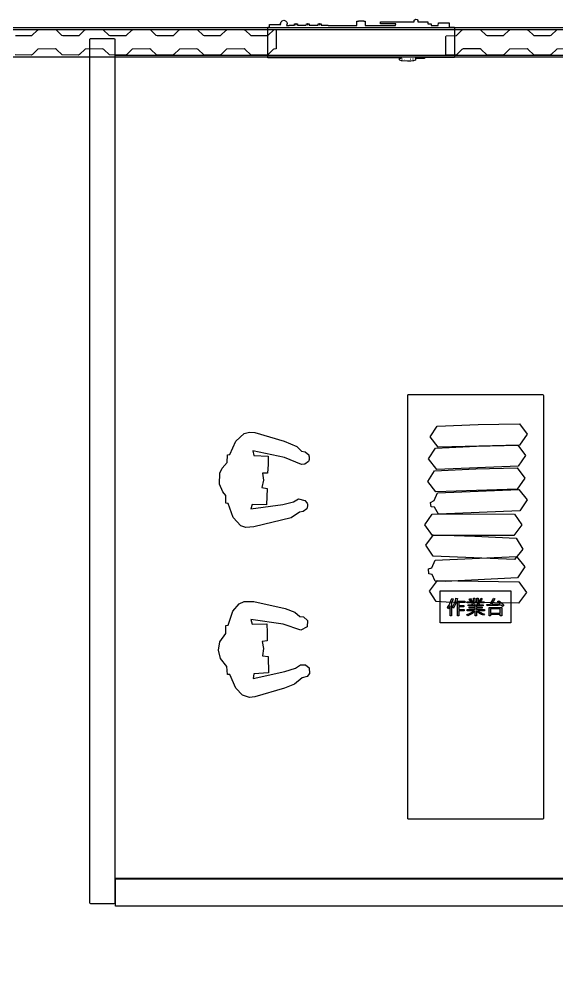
# Model space of a CAD drawing. Header units: millimetres. Extents: x -851 to 12103, y -752 to 16103.
# Drawn here: x 5584 to 8754, y 10445 to 16062 of the extents above; entities that cross this region are included whole.
import ezdxf

# ---------------------------------------------------------------- set-up
doc = ezdxf.new("R2010")
doc.units = ezdxf.units.MM
for name, color, linetype in [('人', 3, 'Continuous'), ('名称ラベル', 1, 'Continuous'), ('壁', 8, 'Continuous'), ('床', 9, 'Continuous'), ('扉', 30, 'Continuous'), ('荷', 34, 'Continuous'), ('設備', 5, 'Continuous')]:
    doc.layers.add(name, color=color, linetype=linetype)

msp = doc.modelspace()

# ---------------------------------------------------------------- hatches: boundary and pattern name
at = {"layer": '名称ラベル'}
for points in [[(8109.1, 12596.4), (8117, 12608.2), (8123.8, 12621.1), (8129.5, 12635.1), (8134, 12650.1), (8142.5, 12648), (8138.6, 12635.7), (8133.8, 12623.4), (8133.8, 12547.9), (8125.5, 12547.9), (8125.4, 12606.4), (8119.9, 12597.4), (8114.1, 12589.5)], [(8137.9, 12599.1), (8144.9, 12610), (8150.8, 12622.4), (8155.7, 12636.2), (8159.4, 12651.4), (8167.8, 12649.8), (8163.6, 12633), (8210.7, 12633), (8210.7, 12625.4), (8176.2, 12625.3), (8176.2, 12608.6), (8205.1, 12608.6), (8205.1, 12600.9), (8176.2, 12600.9), (8176.2, 12584.3), (8206.9, 12584.3), (8206.9, 12576.7), (8176.2, 12576.7), (8176.2, 12547.9), (8167.7, 12547.9), (8167.7, 12625.3), (8160.8, 12625.3), (8157.3, 12616.5), (8153.3, 12608.1), (8148.9, 12600.2), (8143.9, 12592.8)], [(8237.3, 12646.2), (8245, 12649.4), (8249.4, 12643), (8253.7, 12634.7), (8245.8, 12631.4), (8242, 12639.5)], [(8297.1, 12633.9), (8302, 12642.8), (8305.4, 12650.6), (8313.8, 12647.7), (8309.5, 12639.4), (8304.5, 12631.4)], [(8341.1, 12614.9), (8359.9, 12615.2), (8365.4, 12623.1), (8370.7, 12631.7), (8375.8, 12640.9), (8380.7, 12650.7), (8389.3, 12647.1), (8378.9, 12629), (8369.7, 12615.3), (8394.7, 12616), (8420.3, 12617.4), (8413.1, 12624.6), (8404.5, 12632.5), (8411.7, 12636.7), (8426.7, 12623.2), (8441.2, 12608), (8433.7, 12602.4), (8426.4, 12611), (8408.3, 12609.3), (8389.8, 12608.1), (8343.6, 12606.5)]]:
    msp.add_hatch(color=1, dxfattribs=at).paths.add_polyline_path(points)
h = msp.add_hatch(color=1, dxfattribs=at)
h.paths.add_polyline_path([(8223.3, 12555.3), (8235.2, 12559.2), (8246.1, 12564.3), (8255.9, 12570.5), (8264.5, 12577.8), (8225.1, 12577.9), (8225.1, 12584.8), (8271.7, 12584.9), (8271.6, 12591.9), (8237.4, 12591.9), (8237.4, 12598.5), (8271.6, 12598.5), (8271.7, 12605.5), (8232.1, 12605.5), (8232.1, 12612.2), (8258.4, 12612.3), (8255.5, 12618.9), (8252.6, 12624.2), (8226.2, 12624.2), (8226.2, 12630.9), (8261.8, 12630.9), (8261.8, 12652.1), (8269.8, 12652.1), (8269.8, 12630.9), (8281.5, 12630.9), (8281.5, 12652.1), (8289.5, 12652.1), (8289.5, 12630.9), (8325.9, 12630.9), (8325.9, 12624.2), (8298.7, 12624.2), (8295.7, 12617.9), (8292.5, 12612.3), (8320, 12612.2), (8320, 12605.5), (8279.6, 12605.5), (8279.7, 12598.5), (8314.6, 12598.5), (8314.6, 12591.9), (8279.7, 12591.9), (8279.7, 12584.8), (8327, 12584.8), (8327, 12577.9), (8287.6, 12577.8), (8296, 12571.9), (8305.6, 12566.7), (8316.3, 12562.2), (8328.2, 12558.4), (8322.4, 12550.8), (8309.5, 12555.9), (8298.1, 12561.8), (8288.1, 12568.6), (8279.7, 12576.3), (8279.6, 12547.9), (8271.7, 12547.9), (8271.6, 12575.9), (8262.8, 12567), (8256.2, 12561.8), (8249, 12557.2), (8237.4, 12551.5), (8228.9, 12548.5)])
h.paths.add_polyline_path([(8261.8, 12624.2), (8264.6, 12618.3), (8266.9, 12612.2), (8284.3, 12612.2), (8287.5, 12618.4), (8289.7, 12624.1)])
h = msp.add_hatch(color=1, dxfattribs=at)
h.paths.add_polyline_path([(8354.9, 12595.7), (8428.8, 12595.7), (8428.8, 12547.9), (8420, 12547.9), (8419.9, 12555.2), (8363.8, 12555.2), (8363.8, 12547.9), (8354.9, 12547.9)])
h.paths.add_polyline_path([(8419.9, 12562.5), (8420, 12588.4), (8363.8, 12588.4), (8363.8, 12562.5)])

# ---------------------------------------------------------------- linework, layer by layer
at = {"layer": '人'}
for points in [[(6785.3, 13276.8), (6765, 13322), (6767.4, 13387.7), (6781.2, 13417.9), (6810.3, 13449.9), (6813.6, 13496.2), (6827.5, 13496.8), (6862, 13577), (6911.9, 13622.1), (6941.8, 13629.9), (6973.8, 13626.7), (7147.1, 13575.5), (7221.3, 13544.3), (7249.3, 13516.9), (7270.8, 13512.5), (7291.4, 13494.8), (7292.6, 13491.4), (7294.1, 13484.5), (7294.6, 13475.9), (7293.4, 13467.3), (7291.5, 13460.6), (7290, 13457.3), (7268.2, 13441.1), (7249, 13437.9), (7149.1, 13479.7), (6963, 13519.2), (6968.3, 13492.2), (7052.7, 13487.5), (7052.6, 13437.9), (7049.1, 13388.4), (7018.2, 13388.1), (7024.6, 13345.5), (7015.2, 13303.4), (7046.8, 13297.7), (7042.4, 13201.8), (6957.6, 13203.2), (6950.6, 13176.7), (7139.1, 13202.6), (7201.2, 13218.4), (7231.9, 13236.4), (7268.8, 13227.5), (7282.5, 13211.4), (7283.9, 13204.5), (7284.5, 13195.9), (7279.9, 13177.3), (7258, 13161.1), (7236.3, 13158.2), (7188.3, 13124.9), (6968.2, 13070.7), (6921.4, 13067.9), (6892.2, 13077.8), (6845.7, 13126.4), (6816.4, 13208.8), (6803.3, 13210.4), (6803.3, 13256.8)], [(7294.1, 13484.6), (7293.7, 13485.5), (7294, 13484.5)], [(7293.4, 13467.2), (7293, 13466.4), (7293.1, 13466.3)], [(7283.9, 13204.6), (7283.6, 13205.5), (7283.9, 13204.5)], [(6760.5, 12345), (6768.5, 12394.4), (6802.4, 12444.1), (6802.3, 12490.9), (6816.2, 12492.6), (6845.1, 12575.8), (6882.5, 12618.8), (6910.9, 12631.5), (6968.8, 12632), (7152.2, 12590), (7209.4, 12569.2), (7239.6, 12543.6), (7261.5, 12540.7), (7285.1, 12521), (7282.9, 12483.6), (7245, 12464), (7141.4, 12498.8), (6951.1, 12525), (6958.4, 12498.2), (7043.8, 12499.7), (7047.2, 12449.7), (7047.4, 12399.6), (7016.3, 12397.1), (7025.9, 12354.6), (7019.4, 12311.5), (7051.7, 12308), (7054.2, 12211.1), (6968.7, 12206.4), (6963.6, 12179.2), (7151.5, 12219), (7213, 12239.5), (7242.5, 12259.9), (7271.8, 12258), (7293.8, 12241.7), (7296.4, 12207.3), (7282.6, 12191), (7252.7, 12181.5), (7206.8, 12144.3), (7149.5, 12122.3), (6974.5, 12070.6), (6942.1, 12067.4), (6902, 12080.6), (6861.6, 12120.8), (6826.2, 12201.7), (6812.8, 12202.4), (6809.4, 12249.1), (6772.1, 12296.2)]]:
    msp.add_lwpolyline(points, close=True, dxfattribs=at)
at = {"layer": '名称ラベル'}
for points in [[(8067.1, 12505.9), (8067.1, 12694.1), (8483.2, 12694.1), (8483.2, 12505.9)], [(8109.1, 12596.4), (8117, 12608.2), (8123.8, 12621.1), (8129.5, 12635.1), (8134, 12650.1), (8142.5, 12648), (8138.6, 12635.7), (8133.8, 12623.4), (8133.8, 12547.9), (8125.5, 12547.9), (8125.4, 12606.4), (8119.9, 12597.4), (8114.1, 12589.5)], [(8137.9, 12599.1), (8144.9, 12610), (8150.8, 12622.4), (8155.7, 12636.2), (8159.4, 12651.4), (8167.8, 12649.8), (8163.6, 12633), (8210.7, 12633), (8210.7, 12625.4), (8176.2, 12625.3), (8176.2, 12608.6), (8205.1, 12608.6), (8205.1, 12600.9), (8176.2, 12600.9), (8176.2, 12584.3), (8206.9, 12584.2), (8206.9, 12576.7), (8176.2, 12576.7), (8176.2, 12547.9), (8167.7, 12547.9), (8167.7, 12625.3), (8160.8, 12625.3), (8157.3, 12616.5), (8153.4, 12608.1), (8148.9, 12600.2), (8143.9, 12592.9)], [(8223.3, 12555.3), (8235.2, 12559.2), (8246.1, 12564.3), (8255.9, 12570.5), (8264.5, 12577.8), (8225.1, 12577.9), (8225.1, 12584.8), (8271.7, 12584.9), (8271.6, 12591.9), (8237.4, 12591.9), (8237.4, 12598.5), (8271.6, 12598.5), (8271.7, 12605.5), (8232.1, 12605.5), (8232.1, 12612.2), (8258.4, 12612.3), (8255.5, 12618.9), (8252.6, 12624.2), (8226.2, 12624.2), (8226.2, 12630.9), (8261.8, 12630.9), (8261.8, 12652.1), (8269.8, 12652.1), (8269.9, 12630.9), (8281.5, 12630.9), (8281.5, 12652.1), (8289.5, 12652.1), (8289.5, 12630.9), (8325.9, 12630.9), (8325.9, 12624.2), (8298.7, 12624.2), (8295.7, 12617.9), (8292.5, 12612.3), (8320, 12612.2), (8320, 12605.5), (8279.6, 12605.5), (8279.7, 12598.5), (8314.6, 12598.5), (8314.6, 12591.9), (8279.7, 12591.9), (8279.7, 12584.8), (8327, 12584.8), (8327, 12577.9), (8287.6, 12577.8), (8296, 12571.9), (8305.6, 12566.7), (8316.3, 12562.2), (8328.2, 12558.4), (8322.4, 12550.8), (8309.5, 12555.9), (8298.1, 12561.8), (8288.1, 12568.6), (8279.7, 12576.3), (8279.6, 12547.9), (8271.7, 12547.9), (8271.6, 12575.9), (8262.8, 12567), (8256.2, 12561.8), (8249, 12557.2), (8237.4, 12551.5), (8228.9, 12548.5)], [(8237.3, 12646.2), (8245, 12649.5), (8249.4, 12643), (8253.7, 12634.8), (8245.8, 12631.4), (8242, 12639.5)], [(8297.1, 12633.9), (8302, 12642.8), (8305.4, 12650.6), (8313.8, 12647.7), (8309.5, 12639.4), (8304.5, 12631.4)], [(8341.1, 12614.9), (8360, 12615.2), (8365.4, 12623.1), (8370.7, 12631.7), (8375.8, 12640.9), (8380.7, 12650.7), (8389.3, 12647.1), (8378.9, 12629), (8369.7, 12615.3), (8394.7, 12616), (8420.3, 12617.4), (8413.1, 12624.6), (8404.5, 12632.5), (8411.7, 12636.7), (8426.7, 12623.2), (8441.2, 12608), (8433.7, 12602.4), (8426.4, 12611), (8408.4, 12609.3), (8389.8, 12608.1), (8343.6, 12606.5)], [(8261.8, 12624.2), (8264.6, 12618.3), (8266.9, 12612.2), (8284.3, 12612.2), (8287.5, 12618.4), (8289.7, 12624.1)], [(8354.9, 12595.7), (8428.8, 12595.7), (8428.8, 12547.9), (8420, 12547.9), (8419.9, 12555.2), (8363.8, 12555.2), (8363.8, 12547.9), (8354.9, 12547.9)], [(8419.9, 12562.5), (8420, 12588.4), (8363.8, 12588.4), (8363.8, 12562.5)]]:
    msp.add_lwpolyline(points, close=True, dxfattribs=at)
at = {"layer": '壁'}
for points in [[(0, 16006), (1.8, 16010.2), (6, 16012), (11994, 16012), (11998.2, 16010.2), (12000, 16006), (12000, 15844), (11998.2, 15839.8), (11994, 15838), (6, 15838), (1.8, 15839.8), (0, 15844)], [(6001.8, 15942.2), (6003.6, 15946.4), (6007.8, 15948.2), (6142.2, 15948.2), (6146.4, 15946.4), (6148.2, 15942.2), (6148.2, 10857.8), (6146.4, 10853.6), (6142.2, 10851.8), (6007.8, 10851.8), (6003.6, 10853.6), (6001.8, 10857.8)], [(6152, 10999), (11870, 10999), (11870, 10837.3), (6152, 10837.3)]]:
    msp.add_lwpolyline(points, close=True, dxfattribs=at)
for points in [[(5564, 15964), (5659.6, 15964.8), (5692.2, 15997.1), (5699, 16000), (5802.6, 15999.2), (5835.2, 15966.9), (5842, 15964), (5937.6, 15964.8), (5970.2, 15997.1), (5977, 16000), (6080.6, 15999.2), (6113.2, 15966.9), (6120, 15964), (6215.6, 15964.8), (6248.2, 15997.1), (6255, 16000), (6358.6, 15999.2), (6391.2, 15966.9), (6398, 15964), (6493.6, 15964.8), (6526.2, 15997.1), (6533, 16000), (6636.6, 15999.2), (6669.2, 15966.9), (6676, 15964), (6771.6, 15964.8), (6804.2, 15997.1), (6811, 16000), (6911, 16000), (6917.8, 15997.1), (6950.4, 15964.8), (7046, 15964), (7052.8, 15966.9), (7085.4, 15999.2), (7096, 16000), (7098.8, 15998.9), (7100, 15996), (7100, 15890), (7098.8, 15887.1), (7085.4, 15885.2), (7082.2, 15883.1), (7052.8, 15852.9), (7046, 15850), (6950.4, 15850.8), (6917.8, 15883.1), (6911, 15886), (6807.4, 15885.2), (6774.8, 15852.9), (6768, 15850), (6672.4, 15850.8), (6639.8, 15883.1), (6633, 15886), (6529.4, 15885.2), (6496.8, 15852.9), (6490, 15850), (6394.4, 15850.8), (6361.8, 15883.1), (6355, 15886), (6251.4, 15885.2), (6218.8, 15852.9), (6212, 15850), (6116.4, 15850.8), (6083.8, 15883.1), (6077, 15886), (5973.4, 15885.2), (5940.8, 15852.9), (5934, 15850), (5838.4, 15850.8), (5805.8, 15883.1), (5799, 15886), (5695.4, 15885.2), (5662.8, 15852.9), (5656, 15850), (5560.4, 15850.8)], [(8857, 15886), (8753.4, 15885.2), (8720.8, 15852.9), (8714, 15850), (8618.4, 15850.8), (8585.8, 15883.1), (8579, 15886), (8475.4, 15885.2), (8442.8, 15852.9), (8436, 15850), (8340.4, 15850.8), (8307.8, 15883.1), (8301, 15886), (8201, 15886), (8194.2, 15883.1), (8161.6, 15850.8), (8104, 15850), (8101.2, 15851.1), (8100, 15854), (8100, 15960), (8101.2, 15962.9), (8161.6, 15964.8), (8194.2, 15997.1), (8201, 16000), (8304.6, 15999.2), (8337.2, 15966.9), (8344, 15964), (8439.6, 15964.8), (8472.2, 15997.1), (8479, 16000), (8579, 16000), (8585.8, 15997.1), (8618.4, 15964.8), (8714, 15964), (8720.8, 15966.9), (8753.4, 15999.2), (8857, 16000)]]:
    msp.add_lwpolyline(points, dxfattribs=at)
at = {"layer": '床'}
for points in [[(0, 16000), (12000, 16000), (12000, 0), (0, 0)], [(6150, 11002), (6150.9, 15849.1), (11859.2, 15849.1), (11859.2, 11000.8), (6152, 11000)]]:
    msp.add_lwpolyline(points, close=True, dxfattribs=at)
at = {"layer": '扉'}
for points in [[(7050, 16015), (7061, 16016), (7061, 16030), (7126.3, 16030), (7125, 16035), (7128.4, 16045.7), (7135, 16052.3), (7144, 16054.7), (7155, 16052.3), (7162.6, 16044), (7165, 16035), (7161.4, 16024), (7175.9, 16024), (7177, 16026), (7207.4, 16026), (7207.5, 16034), (7216, 16034), (7224.5, 16034), (7224.6, 16026), (7277.4, 16026), (7277.5, 16034), (7286, 16034), (7294.5, 16034), (7294.6, 16026), (7347.4, 16026), (7347.5, 16034), (7364.5, 16034), (7364.6, 16026), (7405, 16026), (7406.1, 16024), (7574.9, 16024), (7575, 16049), (7584.1, 16050), (7584.3, 16052), (7615.7, 16052), (7615.9, 16050), (7624.7, 16049.7), (7625.1, 16024), (7803.9, 16024), (7804.9, 16034), (7715, 16034), (7714, 16045), (7913.2, 16046), (7913.2, 16054.5), (7917.9, 16060), (7923.1, 16061.7), (7931.6, 16058.9), (7935.4, 16052.7), (7934.8, 16046), (7993, 16046), (7993, 16034), (8013, 16034), (8014.1, 16024), (8055, 16024), (8056, 16040), (8119, 16040), (8119, 16016), (8150, 16015), (8150, 15835), (7974.1, 15834), (7973, 15830), (7919.3, 15830), (7923.6, 15825), (7919.1, 15820), (7909.4, 15816.5), (7893.1, 15813.9), (7874, 15813), (7838.6, 15816.5), (7827.9, 15820.5), (7824.7, 15824.2), (7827.9, 15829.5), (7841.2, 15834), (7051, 15834)], [(7216.6, 16033.7), (7215.2, 16033), (7216.8, 16033)], [(7215.2, 16027), (7216.6, 16026.3), (7216.8, 16027)], [(7286.6, 16033.7), (7285.2, 16033), (7286.8, 16033)], [(7285.2, 16027), (7286.6, 16026.3), (7286.8, 16027)], [(7356.6, 16033.7), (7355.2, 16033), (7356.8, 16033)], [(7355.2, 16027), (7356.6, 16026.3), (7356.8, 16027)], [(7842.2, 15828.1), (7841.4, 15828.1), (7840.9, 15827.6)], [(7840.9, 15822.4), (7842.3, 15821.4), (7842.4, 15821.5)], [(7855.3, 15825), (7855.9, 15825), (7855.7, 15825.9)], [(7855.7, 15824.1), (7855.9, 15824), (7856, 15824)], [(7892.3, 15825.9), (7892.1, 15826), (7892, 15826)], [(7892.1, 15825), (7892.7, 15825), (7892.4, 15825.8)], [(7905.7, 15821.4), (7907.1, 15822.4), (7905.6, 15821.5)], [(7905.8, 15828.2), (7906.6, 15828.1), (7905.7, 15828.5)]]:
    msp.add_lwpolyline(points, close=True, dxfattribs=at)
at = {"layer": '荷'}
for points in [[(8006.8, 13601.9), (8048, 13665.4), (8291, 13674.3), (8534.1, 13678.1), (8578.6, 13616.8), (8534.2, 13552.6), (8054.4, 13540.1)], [(7997.8, 13471.1), (8038.2, 13535), (8281.1, 13546.6), (8524.1, 13553.3), (8569.3, 13492.6), (8525.8, 13427.9), (8046.1, 13409.9)], [(7992.7, 13338.3), (8033.5, 13402.1), (8276.3, 13413.2), (8519.4, 13418.4), (8564.4, 13357.5), (8520.5, 13293.1), (8040.8, 13277)], [(8008.9, 13215.9), (8031.2, 13227.6), (8050.9, 13271), (8530.4, 13291.9), (8579.1, 13231.1), (8535.9, 13166.3), (8056.4, 13145.3), (8033, 13186.8), (8012.9, 13190.3)], [(7975.2, 13082.9), (8018.1, 13145.3), (8261.2, 13147.9), (8504.3, 13145.3), (8547.2, 13082.9), (8501.2, 13019.9), (8021.2, 13019.9)], [(7982, 12964.2), (8027.4, 13024.8), (8270.4, 13017.3), (8513.2, 13005), (8553.5, 12941), (8505, 12879.9), (8025.4, 12899.4)], [(7997.6, 12825.2), (8017.5, 12830.8), (8037.3, 12874.5), (8516.7, 12896.9), (8565.6, 12836.2), (8522.6, 12771.1), (8095.7, 12749.3), (8035.9, 12751.5), (8019.4, 12790.4), (7999.1, 12794.1)], [(8003.4, 12692.8), (8050.2, 12755.1), (8530.2, 12748.5), (8575.3, 12685), (8528.5, 12622.7), (8101, 12627.3), (8042.4, 12632)]]:
    msp.add_lwpolyline(points, close=True, dxfattribs=at)
at = {"layer": '設備'}
msp.add_lwpolyline([(7875.2, 13846), (7876.4, 13848.8), (7879.2, 13850), (8671.2, 13850), (8674, 13848.8), (8675.2, 13846), (8675.2, 11354), (8674, 11351.2), (8671.2, 11350), (7879.2, 11350), (7876.4, 11351.2), (7875.2, 11354)], close=True, dxfattribs=at)

doc.saveas('drawing.dxf')
